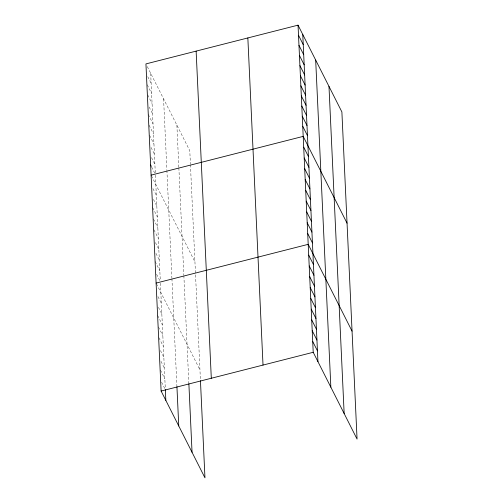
<?xml version="1.0" encoding="UTF-8"?>
<svg xmlns="http://www.w3.org/2000/svg" width="503" height="503" viewBox="0 0 503 503"><rect width="100%" height="100%" fill="white"/><g stroke="black" fill="none" stroke-linecap="round" stroke-linejoin="round"><path stroke-width="0.38" stroke-dasharray="2.52 1.89" d="M147.291 66.585L189.788 150.711L190.398 163.934M147.763 76.695L151.139 83.385M147.216 84.8L151.61 93.495M147.687 94.91L152.082 103.605M149.171 107.032L152.547 113.722M148.284 114.464L153.019 123.832M149.095 125.247L153.484 133.943M149.561 135.357L153.956 144.053M151.045 147.473L154.421 154.163M151.516 157.59L154.893 164.28M151.642 167.027L154.685 173.051M151.434 175.805L194.944 261.937M152.95 188.606L156.332 195.296M153.453 199.402L156.835 206.092M152.604 207.519L157.332 216.887M153.44 218.987L157.835 227.683M153.943 229.783L158.332 238.479M155.458 242.584L158.835 249.274M155.955 253.38L159.338 260.07M155.106 261.497L159.835 270.865M156.622 274.305L159.998 280.995M156.446 283.761L199.955 369.894M157.961 296.563L161.337 303.252M158.458 307.358L161.84 314.048M157.609 315.475L162.343 324.844M158.445 326.944L162.84 335.639M158.948 337.739L163.343 346.435M160.463 350.541L163.84 357.231M160.966 361.336L164.343 368.026M160.451 370.126L164.846 378.822M161.626 382.261L165.009 388.951M190.436 164.707L200.452 380.689M176.88 125.153L178.829 167.159M178.867 167.933L183.828 274.94M183.865 275.707L188.832 382.896M163.582 98.827L166.864 169.605M166.902 170.385L171.888 277.914M171.925 278.687L176.893 385.87M150.674 73.275L155.289 172.831M155.396 175.17L160.3 280.888M160.407 283.202L165.311 388.85"/><path stroke-width="0.75" d="M298.04 25.15L313.212 352.289L357.061 439.094L341.889 111.955L298.04 25.15L145.939 63.906L161.111 391.045L204.96 477.85L200.452 380.689M151.101 175.132L303.196 136.376L347.045 223.181M156.106 283.088L308.207 244.332L352.05 331.137M161.111 391.045L313.212 352.289M298.505 35.26L303.24 44.629M298.977 45.371L303.711 54.739M299.448 55.487L304.177 64.849M299.914 65.597L304.648 74.966M300.385 75.708L305.114 85.076M300.851 85.818L305.585 95.186M301.322 95.928L306.05 105.297M301.794 106.045L306.522 115.407M302.259 116.155L306.993 125.524M302.731 126.266L307.459 135.634M303.699 147.172L308.427 156.54M304.202 157.967L308.93 167.336M304.699 168.763L309.433 178.131M305.202 179.558L309.93 188.927M305.705 190.354L310.433 199.722M306.201 201.15L310.936 210.518M306.704 211.945L311.432 221.314M307.201 222.741L311.935 232.109M307.704 233.537L312.438 242.905M308.704 255.128L313.438 264.496M309.207 265.924L313.941 275.292M309.71 276.719L314.438 286.088M310.206 287.515L314.941 296.883M310.709 298.31L315.438 307.679M311.212 309.106L315.941 318.474M311.709 319.902L316.444 329.27M312.212 330.697L316.94 340.066M312.709 341.493L317.443 350.861M150.63 165.022L151.309 166.361M328.981 86.397L344.153 413.541M315.677 60.071L330.855 387.209M302.768 34.518L317.946 361.657M247.847 37.939L263.019 365.084M196.132 51.117L211.304 378.256M188.87 383.67L192.052 452.298M176.93 386.644L178.754 425.966M165.342 389.618L165.845 400.413"/></g></svg>
